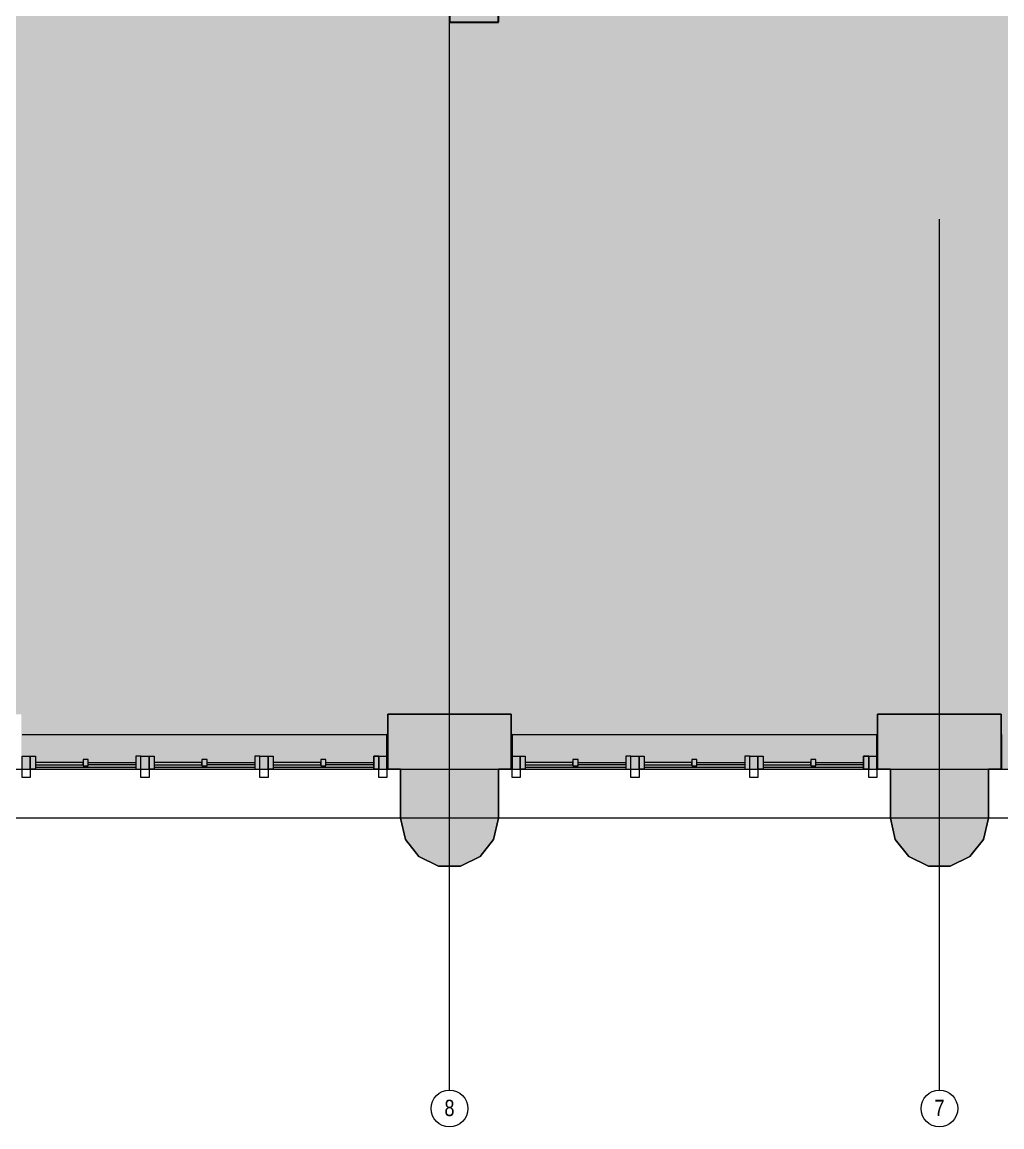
# Model space of a CAD drawing. Header units: inches. Extents: x -4451 to 2809, y -40 to 2719.
# Drawn here: x -1287 to -807, y 238 to 779 of the extents above; entities that cross this region are included whole.
import ezdxf

# ---------------------------------------------------------------- set-up
doc = ezdxf.new("R2010")
doc.units = ezdxf.units.IN
doc.header["$MEASUREMENT"] = 0
doc.linetypes.add('IMPORT-CENTER2', pattern=[1.6875, 1.125, -0.1875, 0.1875, -0.1875])
doc.linetypes.add('IMPORT-CENTER2 _2_', pattern=[1.125, 0.75, -0.125, 0.125, -0.125])
for name, color, linetype, lineweight in [('7th Floor_dwg', 8, 'Continuous', 9), ('A-Bldg-Patt', 7, 'Continuous', 9), ('A-DETL-GENF', 92, 'Continuous', 9), ('A-DETL-THIN', 151, 'Continuous', 9), ('A-Glaz-Bldg', 7, 'Continuous', 9), ('A-Grid', 7, 'IMPORT-CENTER2', 9), ('A-Grid-Iden', 7, 'Continuous', 9), ('A-Wall-Bldg', 7, 'Continuous', 9), ('A-WALL-PATT', 111, 'Continuous', 18), ('core model_dwg', 8, 'Continuous', 9), ('S-COLS', 52, 'Continuous', 18)]:
    doc.layers.add(name, color=color, linetype=linetype, lineweight=lineweight)
doc.styles.add('Arial', font='arial.ttf', dxfattribs={"width": 0.8, "height": 8})

# ---------------------------------------------------------------- blocks, each defined once
blk = doc.blocks.new('7th Floor_dwg-6970059-Level 07 DEMOLITION PLAN')
at = {"layer": 'A-Bldg-Patt'}
for points in [[(-1072.37, 365.5), (-1062.75, 370.13), (-1056.09, 378.48), (-1053.72, 388.9), (-1053.72, 412.9), (-1047.47, 412.9), (-1047.47, 439.9), (-1107.97, 439.9), (-1107.97, 412.9), (-1101.72, 412.9), (-1101.72, 388.9), (-1099.34, 378.48), (-1092.68, 370.13), (-1083.06, 365.5), (-1073.73, 365.5)], [(-832.37, 365.5), (-822.75, 370.13), (-816.09, 378.48), (-813.72, 388.9), (-813.72, 412.9), (-807.47, 412.9), (-807.47, 439.9), (-867.97, 439.9), (-867.97, 412.9), (-861.72, 412.9), (-861.72, 388.9), (-859.34, 378.48), (-852.68, 370.13), (-843.06, 365.5)]]:
    blk.add_hatch(color=256, dxfattribs=at).paths.add_polyline_path(points, flags=0)
at = {"layer": 'A-Glaz-Bldg'}
for p, q in [((-1287.09, 429.9), (-1108.34, 429.9)), ((-1047.09, 429.9), (-868.34, 429.9)), ((-1287.09, 412.9), (-1108.34, 412.9)), ((-1280.59, 413.91), (-1231.34, 413.91)), ((-1222.34, 413.91), (-1173.09, 413.91)), ((-1164.09, 413.91), (-1114.84, 413.91)), ((-1047.09, 412.9), (-868.34, 412.9)), ((-1040.59, 413.91), (-991.34, 413.91)), ((-982.34, 413.91), (-933.09, 413.91)), ((-924.09, 413.91), (-874.84, 413.91))]:
    blk.add_line(p, q, dxfattribs=at)
at = {"layer": 'A-Glaz-Bldg', "flags": 128}
for points in [[(-1287.09, 419.4), (-1283.09, 419.4), (-1283.09, 408.9), (-1287.09, 408.9)], [(-1283.09, 419.4), (-1280.59, 419.4), (-1280.59, 412.9), (-1283.09, 412.9)], [(-1254.72, 414.65), (-1254.72, 417.65), (-1257.22, 417.65), (-1257.22, 414.65), (-1254.72, 414.65), (-1254.72, 417.65), (-1257.22, 417.65), (-1257.22, 414.65)], [(-1231.34, 419.4), (-1231.34, 412.9), (-1228.84, 412.9), (-1228.84, 419.4), (-1224.84, 419.4), (-1224.84, 408.9), (-1228.84, 408.9), (-1228.84, 419.4)], [(-1224.84, 419.4), (-1222.34, 419.4), (-1222.34, 412.9), (-1224.84, 412.9)], [(-1196.47, 414.65), (-1196.47, 417.65), (-1198.97, 417.65), (-1198.97, 414.65), (-1196.47, 414.65), (-1196.47, 417.65), (-1198.97, 417.65), (-1198.97, 414.65)], [(-1173.09, 419.4), (-1173.09, 412.9), (-1170.59, 412.9), (-1170.59, 419.4), (-1166.59, 419.4), (-1166.59, 408.9), (-1170.59, 408.9), (-1170.59, 419.4)], [(-1166.59, 419.4), (-1164.09, 419.4), (-1164.09, 412.9), (-1166.59, 412.9)], [(-1138.22, 414.65), (-1138.22, 417.65), (-1140.72, 417.65), (-1140.72, 414.65), (-1138.22, 414.65), (-1138.22, 417.65), (-1140.72, 417.65), (-1140.72, 414.65)], [(-1114.84, 419.4), (-1114.84, 412.9), (-1112.34, 412.9), (-1112.34, 419.4), (-1108.34, 419.4), (-1108.34, 408.9), (-1112.34, 408.9), (-1112.34, 419.4), (-1114.84, 419.4), (-1112.34, 419.4), (-1112.34, 412.9), (-1114.84, 412.9)], [(-1047.09, 419.4), (-1043.09, 419.4), (-1043.09, 408.9), (-1047.09, 408.9)], [(-1043.09, 419.4), (-1040.59, 419.4), (-1040.59, 412.9), (-1043.09, 412.9)], [(-1014.72, 414.65), (-1014.72, 417.65), (-1017.22, 417.65), (-1017.22, 414.65), (-1014.72, 414.65), (-1014.72, 417.65), (-1017.22, 417.65), (-1017.22, 414.65)], [(-991.34, 419.4), (-991.34, 412.9), (-988.84, 412.9), (-988.84, 419.4), (-984.84, 419.4), (-984.84, 408.9), (-988.84, 408.9), (-988.84, 419.4)], [(-984.84, 419.4), (-982.34, 419.4), (-982.34, 412.9), (-984.84, 412.9)], [(-956.47, 414.65), (-956.47, 417.65), (-958.97, 417.65), (-958.97, 414.65), (-956.47, 414.65), (-956.47, 417.65), (-958.97, 417.65), (-958.97, 414.65)], [(-933.09, 419.4), (-933.09, 412.9), (-930.59, 412.9), (-930.59, 419.4), (-926.59, 419.4), (-926.59, 408.9), (-930.59, 408.9), (-930.59, 419.4)], [(-926.59, 419.4), (-924.09, 419.4), (-924.09, 412.9), (-926.59, 412.9)], [(-898.22, 414.65), (-898.22, 417.65), (-900.72, 417.65), (-900.72, 414.65), (-898.22, 414.65), (-898.22, 417.65), (-900.72, 417.65), (-900.72, 414.65)], [(-874.84, 419.4), (-874.84, 412.9), (-872.34, 412.9), (-872.34, 419.4), (-868.34, 419.4), (-868.34, 408.9), (-872.34, 408.9), (-872.34, 419.4), (-874.84, 419.4), (-872.34, 419.4), (-872.34, 412.9), (-874.84, 412.9)], [(-1280.59, 415.15), (-1257.22, 415.15), (-1257.22, 416.15), (-1280.59, 416.15)], [(-1231.34, 415.15), (-1254.72, 415.15), (-1254.72, 416.15), (-1231.34, 416.15)], [(-1222.34, 415.15), (-1198.97, 415.15), (-1198.97, 416.15), (-1222.34, 416.15)], [(-1173.09, 415.15), (-1196.47, 415.15), (-1196.47, 416.15), (-1173.09, 416.15)], [(-1164.09, 415.15), (-1140.72, 415.15), (-1140.72, 416.15), (-1164.09, 416.15)], [(-1114.84, 415.15), (-1138.22, 415.15), (-1138.22, 416.15), (-1114.84, 416.15)], [(-1040.59, 415.15), (-1017.22, 415.15), (-1017.22, 416.15), (-1040.59, 416.15)], [(-991.34, 415.15), (-1014.72, 415.15), (-1014.72, 416.15), (-991.34, 416.15)], [(-982.34, 415.15), (-958.97, 415.15), (-958.97, 416.15), (-982.34, 416.15)], [(-933.09, 415.15), (-956.47, 415.15), (-956.47, 416.15), (-933.09, 416.15)], [(-924.09, 415.15), (-900.72, 415.15), (-900.72, 416.15), (-924.09, 416.15)], [(-874.84, 415.15), (-898.22, 415.15), (-898.22, 416.15), (-874.84, 416.15)]]:
    blk.add_lwpolyline(points, close=True, dxfattribs=at)
at = {"layer": 'A-Grid'}
for p, q in [((-1077.72, 439.9), (-1077.72, 778.9)), ((-837.72, 439.9), (-837.72, 682.3)), ((-1077.72, 365.5), (-1077.72, 439.9)), ((-837.72, 365.5), (-837.72, 439.9)), ((-1101.72, 388.9), (-1293.72, 388.9)), ((-1053.72, 388.9), (-1101.72, 388.9)), ((-861.72, 388.9), (-1053.72, 388.9)), ((-813.72, 388.9), (-861.72, 388.9)), ((-621.72, 388.9), (-813.72, 388.9)), ((-1077.72, 255.74), (-1077.72, 365.5)), ((-837.72, 255.74), (-837.72, 365.5))]:
    blk.add_line(p, q, dxfattribs=at)
at = {"layer": 'A-Grid-Iden'}
for centre in [(-1077.72, 246.74), (-837.72, 246.74)]:
    blk.add_circle(centre, 9, dxfattribs=at)
at = {"layer": 'A-Wall-Bldg'}
for p, q in [((-1047.47, 439.9), (-1107.97, 439.9)), ((-1107.97, 439.9), (-1107.97, 412.9)), ((-1107.97, 412.9), (-1107.97, 439.9)), ((-1107.97, 439.9), (-1047.47, 439.9)), ((-1047.47, 412.9), (-1047.47, 439.9)), ((-807.47, 439.9), (-867.97, 439.9)), ((-867.97, 439.9), (-867.97, 412.9)), ((-867.97, 412.9), (-867.97, 439.9)), ((-867.97, 439.9), (-807.47, 439.9)), ((-807.47, 412.9), (-807.47, 439.9)), ((-1107.97, 429.9), (-1108.34, 429.9)), ((-1107.97, 412.9), (-1107.97, 429.9)), ((-1047.47, 429.9), (-1047.47, 412.9)), ((-867.97, 429.9), (-868.34, 429.9)), ((-867.97, 412.9), (-867.97, 429.9)), ((-807.47, 429.9), (-807.47, 412.9)), ((-1107.97, 412.9), (-1101.72, 412.9)), ((-1101.72, 412.9), (-1107.97, 412.9)), ((-1101.72, 412.9), (-1101.72, 388.9)), ((-1101.72, 388.9), (-1101.72, 412.9)), ((-1053.72, 388.9), (-1053.72, 412.9)), ((-1053.72, 412.9), (-1047.47, 412.9)), ((-1047.47, 412.9), (-1053.72, 412.9)), ((-1053.72, 412.9), (-1053.72, 388.9)), ((-1047.47, 412.9), (-1047.09, 412.9)), ((-867.97, 412.9), (-861.72, 412.9)), ((-861.72, 412.9), (-867.97, 412.9)), ((-861.72, 412.9), (-861.72, 388.9)), ((-861.72, 388.9), (-861.72, 412.9)), ((-813.72, 388.9), (-813.72, 412.9)), ((-813.72, 412.9), (-807.47, 412.9)), ((-807.47, 412.9), (-813.72, 412.9)), ((-813.72, 412.9), (-813.72, 388.9)), ((-807.47, 412.9), (-807.09, 412.9)), ((-1101.72, 388.9), (-1099.34, 378.48)), ((-1056.09, 378.48), (-1053.72, 388.9)), ((-1053.72, 388.9), (-1056.09, 378.48)), ((-861.72, 388.9), (-859.34, 378.48)), ((-816.09, 378.48), (-813.72, 388.9)), ((-813.72, 388.9), (-816.09, 378.48)), ((-1092.68, 370.13), (-1099.34, 378.48)), ((-1099.34, 378.48), (-1092.68, 370.13)), ((-1062.75, 370.13), (-1056.09, 378.48)), ((-852.68, 370.13), (-859.34, 378.48)), ((-859.34, 378.48), (-852.68, 370.13)), ((-822.75, 370.13), (-816.09, 378.48)), ((-1083.06, 365.5), (-1092.68, 370.13)), ((-1092.68, 370.13), (-1083.06, 365.5)), ((-1062.75, 370.13), (-1072.37, 365.5)), ((-1072.37, 365.5), (-1062.75, 370.13)), ((-843.06, 365.5), (-852.68, 370.13)), ((-852.68, 370.13), (-843.06, 365.5)), ((-822.75, 370.13), (-832.37, 365.5)), ((-832.37, 365.5), (-822.75, 370.13)), ((-1072.37, 365.5), (-1083.06, 365.5)), ((-1083.06, 365.5), (-1072.37, 365.5)), ((-832.37, 365.5), (-843.06, 365.5)), ((-843.06, 365.5), (-832.37, 365.5))]:
    blk.add_line(p, q, dxfattribs=at)
at = {"layer": 'A-Wall-Bldg', "flags": 128}
for points in [[(-1107.97, 439.9), (-1047.47, 439.9), (-1047.47, 412.9), (-1053.72, 412.9), (-1053.72, 388.9), (-1056.09, 378.48), (-1062.75, 370.13), (-1072.37, 365.5), (-1083.06, 365.5), (-1092.68, 370.13), (-1099.34, 378.48), (-1101.72, 388.9), (-1101.72, 412.9), (-1107.97, 412.9)], [(-867.97, 439.9), (-807.47, 439.9), (-807.47, 412.9), (-813.72, 412.9), (-813.72, 388.9), (-816.09, 378.48), (-822.75, 370.13), (-832.37, 365.5), (-843.06, 365.5), (-852.68, 370.13), (-859.34, 378.48), (-861.72, 388.9), (-861.72, 412.9), (-867.97, 412.9)]]:
    blk.add_lwpolyline(points, close=True, dxfattribs=at)
for points in [[(-1047.47, 439.9), (-1107.97, 439.9), (-1107.97, 412.9), (-1101.72, 412.9), (-1101.72, 388.9)], [(-1056.09, 378.48), (-1053.72, 388.9), (-1053.72, 412.9), (-1047.47, 412.9), (-1047.47, 439.9), (-1047.47, 412.9)], [(-807.47, 439.9), (-867.97, 439.9), (-867.97, 412.9), (-861.72, 412.9), (-861.72, 388.9)], [(-816.09, 378.48), (-813.72, 388.9), (-813.72, 412.9), (-807.47, 412.9), (-807.47, 439.9), (-807.47, 412.9)], [(-1108.34, 429.9), (-1108.34, 412.9), (-1107.97, 412.9)], [(-1047.09, 412.9), (-1047.09, 429.9), (-1047.47, 429.9)], [(-868.34, 429.9), (-868.34, 412.9), (-867.97, 412.9)], [(-807.09, 412.9), (-807.09, 429.9), (-807.47, 429.9)], [(-1099.34, 378.48), (-1101.72, 388.9), (-1099.34, 378.48), (-1092.68, 370.13), (-1083.06, 365.5), (-1072.37, 365.5), (-1062.75, 370.13), (-1056.09, 378.48), (-1062.75, 370.13)], [(-859.34, 378.48), (-861.72, 388.9), (-859.34, 378.48), (-852.68, 370.13), (-843.06, 365.5), (-832.37, 365.5), (-822.75, 370.13), (-816.09, 378.48), (-822.75, 370.13)]]:
    blk.add_lwpolyline(points, dxfattribs=at)
at = {"layer": 'A-WALL-PATT', "color": 7, "lineweight": 9}
for p, q in [((-1108.34, 429.9), (-1108.34, 412.9)), ((-1107.97, 429.9), (-1107.97, 412.9)), ((-1047.47, 429.9), (-1047.47, 412.9)), ((-1047.09, 429.9), (-1047.09, 412.9)), ((-868.34, 429.9), (-868.34, 412.9)), ((-867.97, 429.9), (-867.97, 412.9)), ((-807.47, 429.9), (-807.47, 412.9))]:
    blk.add_line(p, q, dxfattribs=at)
at = {"layer": 'A-Grid-Iden', "char_height": 8, "width": 5.8763, "attachment_point": 2, "line_spacing_factor": 0.941778, "style": 'Arial'}
for s, insert in [('8', (-1077.72, 251.03)), ('7', (-837.72, 251.03))]:
    blk.add_mtext(s, dxfattribs=dict(at, insert=insert))
blk = doc.blocks.new('Concrete-Rectangular-Column - 24 x 24-6974123-Level 07 DEMOLITION PLAN')
at = {"layer": 'S-COLS', "lineweight": 9}
blk.add_hatch(color=7, dxfattribs=at).paths.add_polyline_path([(-12, -12), (12, -12), (12, 12), (-12, 12)], flags=0)
at = {"layer": 'S-COLS', "color": 8, "lineweight": 30}
for p, q in [((12, 12), (-12, 12)), ((-12, 12), (-12, -12)), ((12, -12), (12, 12)), ((-12, -12), (12, -12))]:
    blk.add_line(p, q, dxfattribs=at)
blk = doc.blocks.new('core model_dwg_1300 Eye - 5th Floor-6996771-Level 07 DEMOLITION PLAN')
at = {"layer": 'A-Glaz-Bldg'}
for p, q in [((-1287.09, 429.9), (-1108.34, 429.9)), ((-1047.09, 429.9), (-868.34, 429.9)), ((-1287.09, 412.9), (-1108.34, 412.9)), ((-1280.59, 413.91), (-1231.34, 413.91)), ((-1222.34, 413.91), (-1173.09, 413.91)), ((-1164.09, 413.91), (-1114.84, 413.91)), ((-1047.09, 412.9), (-868.34, 412.9)), ((-1040.59, 413.91), (-991.34, 413.91)), ((-982.34, 413.91), (-933.09, 413.91)), ((-924.09, 413.91), (-874.84, 413.91))]:
    blk.add_line(p, q, dxfattribs=at)
at = {"layer": 'A-Glaz-Bldg', "flags": 128}
for points in [[(-1287.09, 419.4), (-1283.09, 419.4), (-1283.09, 408.9), (-1287.09, 408.9)], [(-1283.09, 419.4), (-1280.59, 419.4), (-1280.59, 412.9), (-1283.09, 412.9)], [(-1254.72, 414.65), (-1254.72, 417.65), (-1257.22, 417.65), (-1257.22, 414.65), (-1254.72, 414.65), (-1254.72, 417.65), (-1257.22, 417.65), (-1257.22, 414.65)], [(-1231.34, 419.4), (-1231.34, 412.9), (-1228.84, 412.9), (-1228.84, 419.4), (-1224.84, 419.4), (-1224.84, 408.9), (-1228.84, 408.9), (-1228.84, 419.4)], [(-1224.84, 419.4), (-1222.34, 419.4), (-1222.34, 412.9), (-1224.84, 412.9)], [(-1196.47, 414.65), (-1196.47, 417.65), (-1198.97, 417.65), (-1198.97, 414.65), (-1196.47, 414.65), (-1196.47, 417.65), (-1198.97, 417.65), (-1198.97, 414.65)], [(-1173.09, 419.4), (-1173.09, 412.9), (-1170.59, 412.9), (-1170.59, 419.4), (-1166.59, 419.4), (-1166.59, 408.9), (-1170.59, 408.9), (-1170.59, 419.4)], [(-1166.59, 419.4), (-1164.09, 419.4), (-1164.09, 412.9), (-1166.59, 412.9)], [(-1138.22, 414.65), (-1138.22, 417.65), (-1140.72, 417.65), (-1140.72, 414.65), (-1138.22, 414.65), (-1138.22, 417.65), (-1140.72, 417.65), (-1140.72, 414.65)], [(-1114.84, 419.4), (-1114.84, 412.9), (-1112.34, 412.9), (-1112.34, 419.4), (-1108.34, 419.4), (-1108.34, 408.9), (-1112.34, 408.9), (-1112.34, 419.4), (-1114.84, 419.4), (-1112.34, 419.4), (-1112.34, 412.9), (-1114.84, 412.9)], [(-1047.09, 419.4), (-1043.09, 419.4), (-1043.09, 408.9), (-1047.09, 408.9)], [(-1043.09, 419.4), (-1040.59, 419.4), (-1040.59, 412.9), (-1043.09, 412.9)], [(-1014.72, 414.65), (-1014.72, 417.65), (-1017.22, 417.65), (-1017.22, 414.65), (-1014.72, 414.65), (-1014.72, 417.65), (-1017.22, 417.65), (-1017.22, 414.65)], [(-991.34, 419.4), (-991.34, 412.9), (-988.84, 412.9), (-988.84, 419.4), (-984.84, 419.4), (-984.84, 408.9), (-988.84, 408.9), (-988.84, 419.4)], [(-984.84, 419.4), (-982.34, 419.4), (-982.34, 412.9), (-984.84, 412.9)], [(-956.47, 414.65), (-956.47, 417.65), (-958.97, 417.65), (-958.97, 414.65), (-956.47, 414.65), (-956.47, 417.65), (-958.97, 417.65), (-958.97, 414.65)], [(-933.09, 419.4), (-933.09, 412.9), (-930.59, 412.9), (-930.59, 419.4), (-926.59, 419.4), (-926.59, 408.9), (-930.59, 408.9), (-930.59, 419.4)], [(-926.59, 419.4), (-924.09, 419.4), (-924.09, 412.9), (-926.59, 412.9)], [(-898.22, 414.65), (-898.22, 417.65), (-900.72, 417.65), (-900.72, 414.65), (-898.22, 414.65), (-898.22, 417.65), (-900.72, 417.65), (-900.72, 414.65)], [(-874.84, 419.4), (-874.84, 412.9), (-872.34, 412.9), (-872.34, 419.4), (-868.34, 419.4), (-868.34, 408.9), (-872.34, 408.9), (-872.34, 419.4), (-874.84, 419.4), (-872.34, 419.4), (-872.34, 412.9), (-874.84, 412.9)], [(-1280.59, 415.15), (-1257.22, 415.15), (-1257.22, 416.15), (-1280.59, 416.15)], [(-1231.34, 415.15), (-1254.72, 415.15), (-1254.72, 416.15), (-1231.34, 416.15)], [(-1222.34, 415.15), (-1198.97, 415.15), (-1198.97, 416.15), (-1222.34, 416.15)], [(-1173.09, 415.15), (-1196.47, 415.15), (-1196.47, 416.15), (-1173.09, 416.15)], [(-1164.09, 415.15), (-1140.72, 415.15), (-1140.72, 416.15), (-1164.09, 416.15)], [(-1114.84, 415.15), (-1138.22, 415.15), (-1138.22, 416.15), (-1114.84, 416.15)], [(-1040.59, 415.15), (-1017.22, 415.15), (-1017.22, 416.15), (-1040.59, 416.15)], [(-991.34, 415.15), (-1014.72, 415.15), (-1014.72, 416.15), (-991.34, 416.15)], [(-982.34, 415.15), (-958.97, 415.15), (-958.97, 416.15), (-982.34, 416.15)], [(-933.09, 415.15), (-956.47, 415.15), (-956.47, 416.15), (-933.09, 416.15)], [(-924.09, 415.15), (-900.72, 415.15), (-900.72, 416.15), (-924.09, 416.15)], [(-874.84, 415.15), (-898.22, 415.15), (-898.22, 416.15), (-874.84, 416.15)]]:
    blk.add_lwpolyline(points, close=True, dxfattribs=at)
at = {"layer": 'A-Grid', "linetype": 'IMPORT-CENTER2 _2_'}
for p, q in [((-1077.72, 255.74), (-1077.72, 778.9)), ((-837.72, 255.74), (-837.72, 682.3)), ((-10.97, 388.9), (-3725.57, 388.9))]:
    blk.add_line(p, q, dxfattribs=at)
at = {"layer": 'A-Grid-Iden'}
for centre in [(-1077.72, 246.74), (-837.72, 246.74)]:
    blk.add_circle(centre, 9, dxfattribs=at)
at = {"layer": 'A-Wall-Bldg'}
for p, q in [((-1107.97, 412.9), (-1107.97, 439.9)), ((-867.97, 439.9), (-807.47, 439.9)), ((-867.97, 412.9), (-867.97, 439.9)), ((-1107.97, 412.9), (-1101.72, 412.9)), ((-1101.72, 388.9), (-1101.72, 412.9)), ((-1053.72, 388.9), (-1053.72, 412.9)), ((-1053.72, 412.9), (-1053.72, 388.9)), ((-1053.72, 412.9), (-1047.47, 412.9)), ((-1047.47, 412.9), (-1053.72, 412.9)), ((-867.97, 412.9), (-861.72, 412.9)), ((-861.72, 388.9), (-861.72, 412.9)), ((-813.72, 412.9), (-813.72, 388.9)), ((-1099.34, 378.48), (-1101.72, 388.9)), ((-1056.09, 378.48), (-1053.72, 388.9)), ((-861.72, 388.9), (-859.34, 378.48)), ((-813.72, 388.9), (-816.09, 378.48)), ((-1092.68, 370.13), (-1099.34, 378.48)), ((-1062.75, 370.13), (-1056.09, 378.48)), ((-1092.68, 370.13), (-1083.06, 365.5)), ((-1083.06, 365.5), (-1092.68, 370.13)), ((-1072.37, 365.5), (-1062.75, 370.13)), ((-1062.75, 370.13), (-1072.37, 365.5)), ((-1072.37, 365.5), (-1083.06, 365.5)), ((-1083.06, 365.5), (-1072.37, 365.5))]:
    blk.add_line(p, q, dxfattribs=at)
at = {"layer": 'A-Wall-Bldg', "flags": 128}
for points in [[(-1101.72, 412.9), (-1107.97, 412.9), (-1107.97, 439.9)], [(-1047.47, 412.9), (-1047.47, 439.9), (-1107.97, 439.9)], [(-1107.97, 439.9), (-1047.47, 439.9), (-1047.47, 412.9)], [(-861.72, 412.9), (-867.97, 412.9), (-867.97, 439.9)], [(-861.72, 412.9), (-861.72, 388.9), (-859.34, 378.48), (-852.68, 370.13), (-843.06, 365.5), (-832.37, 365.5), (-822.75, 370.13), (-816.09, 378.48), (-813.72, 388.9), (-813.72, 412.9), (-807.47, 412.9), (-807.47, 439.9), (-867.97, 439.9)], [(-813.72, 412.9), (-807.47, 412.9), (-807.47, 439.9)], [(-1092.68, 370.13), (-1099.34, 378.48), (-1101.72, 388.9), (-1101.72, 412.9)], [(-1062.75, 370.13), (-1056.09, 378.48), (-1053.72, 388.9)], [(-859.34, 378.48), (-852.68, 370.13), (-843.06, 365.5), (-832.37, 365.5), (-822.75, 370.13), (-816.09, 378.48)]]:
    blk.add_lwpolyline(points, dxfattribs=at)
for points in [[(-1108.34, 429.9), (-1108.34, 412.9), (-1107.97, 412.9), (-1107.97, 429.9)], [(-1047.09, 412.9), (-1047.09, 429.9), (-1047.47, 429.9), (-1047.47, 412.9)], [(-868.34, 429.9), (-868.34, 412.9), (-867.97, 412.9), (-867.97, 429.9)], [(-807.09, 412.9), (-807.09, 429.9), (-807.47, 429.9), (-807.47, 412.9)]]:
    blk.add_lwpolyline(points, close=True, dxfattribs=at)
at = {"layer": 'A-WALL-PATT', "color": 7, "lineweight": 9}
for p, q in [((-1108.34, 412.9), (-1108.34, 429.9)), ((-1107.97, 429.9), (-1107.97, 412.9)), ((-1047.47, 412.9), (-1047.47, 429.9)), ((-1047.09, 429.9), (-1047.09, 412.9)), ((-868.34, 412.9), (-868.34, 429.9)), ((-867.97, 429.9), (-867.97, 412.9)), ((-807.47, 412.9), (-807.47, 429.9))]:
    blk.add_line(p, q, dxfattribs=at)
at = {"layer": 'A-Grid-Iden', "char_height": 8, "width": 5.8763, "attachment_point": 2, "line_spacing_factor": 0.941778, "style": 'Arial'}
for s, insert in [('8', (-1077.72, 251.03)), ('7', (-837.72, 251.03))]:
    blk.add_mtext(s, dxfattribs=dict(at, insert=insert))
blk = doc.blocks.new('core model_dwg-6996768-Level 07 DEMOLITION PLAN')
blk.add_blockref('core model_dwg_1300 Eye - 5th Floor-6996771-Level 07 DEMOLITION PLAN', (0, 0))

msp = doc.modelspace()

# ---------------------------------------------------------------- hatches: boundary and pattern name
at = {"layer": 'A-DETL-GENF'}
h = msp.add_hatch(color=9, dxfattribs=at)
h.paths.add_polyline_path([(-46.99, 364.9), (17.53, 364.9), (17.53, 682.08), (1.53, 682.08), (1.53, 699.9), (-11.09, 699.9), (-11.09, 723.9), (1.53, 723.9), (1.53, 741.71), (17.53, 741.71), (17.53, 1043.71), (-295.09, 1043.71), (-295.09, 1026.58), (-295.24, 1026.23), (-295.59, 1026.08), (-336.59, 1026.08), (-336.59, 1010.58), (-367.41, 1010.58), (-367.41, 1041.58), (-352.09, 1041.58), (-352.09, 1083.08), (-334.47, 1083.08), (-334.47, 1325.08), (-350.47, 1325.08), (-350.47, 1342.9), (-363.09, 1342.9), (-363.09, 1366.9), (-350.47, 1366.9), (-350.47, 1384.71), (-334.47, 1384.71), (-334.47, 1685.08), (-350.47, 1685.08), (-350.47, 1702.9), (-363.09, 1702.9), (-363.09, 1726.9), (-350.47, 1726.9), (-350.47, 1744.71), (-334.47, 1744.71), (-334.47, 2045.08), (-350.47, 2045.08), (-350.47, 2067.08), (-364.09, 2067.08), (-364.09, 2080.71), (-387.53, 2080.71), (-387.53, 2096.71), (-687.9, 2096.71), (-687.9, 1934.23), (-653.72, 1934.23), (-653.72, 1008.9), (-717.72, 1008.9), (-717.72, 1012.9), (-657.72, 1012.9), (-657.72, 1930.23), (-691.9, 1930.23), (-691.9, 2080.71), (-705.72, 2080.71), (-705.72, 2068.08), (-729.72, 2068.08), (-729.72, 2080.71), (-747.53, 2080.71), (-747.53, 2096.71), (-1047.9, 2096.71), (-1047.9, 2080.71), (-1065.72, 2080.71), (-1065.72, 2068.08), (-1089.72, 2068.08), (-1089.72, 2080.71), (-1107.53, 2080.71), (-1107.53, 2096.71), (-1414.47, 2096.71), (-1414.47, 2080.71), (-1437.9, 2080.71), (-1437.9, 2061.08), (-1467.53, 2061.08), (-1467.53, 1854.9), (-2127.9, 1854.9), (-2127.9, 2061.08), (-2157.53, 2061.08), (-2157.53, 2080.71), (-2180.97, 2080.71), (-2180.97, 2096.71), (-2487.9, 2096.71), (-2487.9, 2080.71), (-2505.72, 2080.71), (-2505.72, 2068.08), (-2529.72, 2068.08), (-2529.72, 2080.71), (-2547.53, 2080.71), (-2547.53, 2096.71), (-2860.09, 2096.71), (-2860.09, 2260.21), (-3613.29, 2260.21), (-3613.29, 1886.27), (-3565.29, 1886.27), (-3565.29, 1702.15), (-3538.29, 1702.15), (-3538.29, 1641.65), (-3565.29, 1641.65), (-3565.29, 1462.15), (-3538.29, 1462.15), (-3538.29, 1401.65), (-3565.29, 1401.65), (-3565.29, 1222.15), (-3538.29, 1222.15), (-3538.29, 1161.65), (-3565.29, 1161.65), (-3565.29, 982.15), (-3538.29, 982.15), (-3538.29, 921.65), (-3565.29, 921.65), (-3565.29, 737.52), (-3613.29, 737.52), (-3613.29, 364.9), (-3212.09, 364.9), (-3212.09, 412.9), (-3027.97, 412.9), (-3027.97, 439.9), (-2967.47, 439.9), (-2967.47, 412.9), (-2787.97, 412.9), (-2787.97, 439.9), (-2727.47, 439.9), (-2727.47, 412.9), (-2547.97, 412.9), (-2547.97, 439.9), (-2487.47, 439.9), (-2487.47, 412.9), (-2307.97, 412.9), (-2307.97, 439.9), (-2247.47, 439.9), (-2247.47, 412.9), (-2067.97, 412.9), (-2067.97, 439.9), (-2007.47, 439.9), (-2007.47, 412.9), (-1827.97, 412.9), (-1827.97, 439.9), (-1767.47, 439.9), (-1767.47, 412.9), (-1587.97, 412.9), (-1587.97, 439.9), (-1527.47, 439.9), (-1527.47, 412.9), (-1347.97, 412.9), (-1347.97, 439.9), (-1287.47, 439.9), (-1287.47, 412.9), (-1107.97, 412.9), (-1107.97, 439.9), (-1047.47, 439.9), (-1047.47, 412.9), (-867.97, 412.9), (-867.97, 439.9), (-807.47, 439.9), (-807.47, 412.9), (-627.97, 412.9), (-627.97, 439.9), (-567.47, 439.9), (-567.47, 412.9), (-383.34, 412.9), (-383.34, 364.9), (-48.49, 364.9)], flags=0)
h.paths.add_polyline_path([(-3584.77, 369.4), (-3608.77, 369.4), (-3608.77, 393.4), (-3584.77, 393.4), (-3584.77, 378.52)], flags=0)
h.paths.add_polyline_path([(-10.97, 376.27), (-10.97, 400.27), (13.03, 400.27), (13.03, 376.27)], flags=0)
h.paths.add_polyline_path([(-345.72, 378.52), (-369.72, 378.52), (-369.72, 429.9), (-345.72, 429.9), (-345.72, 408.39)], flags=0)
h.paths.add_polyline_path([(-3249.72, 378.52), (-3249.72, 429.9), (-3225.72, 429.9), (-3225.72, 378.52)], flags=0)
h.paths.add_polyline_path([(-3599.66, 699.9), (-3599.66, 723.9), (-3548.29, 723.9), (-3548.29, 699.9), (-3570.14, 699.9)], flags=0)
h.paths.add_polyline_path([(-345.72, 778.9), (-369.72, 778.9), (-369.72, 802.9), (-345.72, 802.9)], flags=0)
h.paths.add_polyline_path([(-1799.72, 778.9), (-1809.72, 778.9), (-1809.72, 802.9), (-1785.72, 802.9), (-1785.72, 778.9), (-1795.72, 778.9)], flags=0)
h.paths.add_polyline_path([(-1569.72, 778.9), (-1569.72, 802.9), (-1545.72, 802.9), (-1545.72, 778.9)], flags=0)
h.paths.add_polyline_path([(-2517.72, 778.9), (-2541.72, 778.9), (-2541.72, 802.9), (-2517.72, 802.9)], flags=0)
h.paths.add_polyline_path([(-2877.72, 778.9), (-2877.72, 802.9), (-2853.72, 802.9), (-2853.72, 778.9)], flags=0)
h.paths.add_polyline_path([(-2049.72, 778.9), (-2049.72, 802.9), (-2025.72, 802.9), (-2025.72, 778.9)], flags=0)
h.paths.add_polyline_path([(-741.72, 778.9), (-741.72, 802.9), (-717.72, 802.9), (-717.72, 778.9)], flags=0)
h.paths.add_polyline_path([(-1321.72, 778.9), (-1321.72, 802.9), (-1297.72, 802.9), (-1297.72, 778.9)], flags=0)
h.paths.add_polyline_path([(-2297.72, 778.9), (-2297.72, 802.9), (-2273.72, 802.9), (-2273.72, 778.9)], flags=0)
h.paths.add_polyline_path([(-1053.72, 778.9), (-1077.72, 778.9), (-1077.72, 802.9), (-1053.72, 802.9)], flags=0)
h.paths.add_polyline_path([(-3211.97, 778.9), (-3211.97, 802.9), (-3187.97, 802.9), (-3187.97, 778.9)], flags=0)
h.paths.add_polyline_path([(-2541.72, 941.4), (-2877.72, 941.4), (-2877.72, 1015.27), (-2878.47, 1015.27), (-2878.47, 1016.77), (-2876.97, 1016.77), (-2876.97, 1017.27), (-2875.47, 1017.27), (-2875.47, 1016.77), (-2873.47, 1016.77), (-2873.47, 1015.27), (-2874.22, 1015.27), (-2874.22, 1012.9), (-2850.22, 1012.9), (-2850.22, 988.9), (-2874.22, 988.9), (-2874.22, 944.9), (-2748.22, 944.9), (-2748.22, 1072.9), (-2874.22, 1072.9), (-2874.22, 1054.52), (-2873.47, 1054.52), (-2873.47, 1053.02), (-2875.47, 1053.02), (-2875.47, 1052.52), (-2876.97, 1052.52), (-2876.97, 1053.02), (-2878.47, 1053.02), (-2878.47, 1054.52), (-2877.72, 1054.52), (-2877.72, 1080.9), (-2517.72, 1080.9), (-2517.72, 941.4), (-2529.72, 941.4)], flags=0)
h.paths.add_polyline_path([(-2541.72, 944.9), (-2529.72, 944.9), (-2529.72, 967.9), (-2532.47, 967.9), (-2532.47, 972.4), (-2735.97, 972.4), (-2735.97, 945.15), (-2736.22, 945.15), (-2736.22, 944.9), (-2735.97, 944.9)], flags=0)
h.paths.add_polyline_path([(-847.22, 945.15), (-859.47, 945.15), (-859.47, 981.15), (-847.22, 981.15), (-847.22, 955.77)], flags=0)
h.paths.add_polyline_path([(-1075.22, 967.9), (-1075.22, 1003.9), (-1062.97, 1003.9), (-1062.97, 967.9)], flags=0)
h.paths.add_polyline_path([(-2532.47, 975.9), (-2532.47, 1003.9), (-2529.72, 1003.9), (-2529.72, 1042.4), (-2532.47, 1042.4), (-2532.47, 1072.9), (-2735.97, 1072.9), (-2735.97, 1036.9), (-2736.22, 1036.9), (-2736.22, 981.15), (-2735.97, 981.15), (-2735.97, 975.9), (-2693.6, 975.9)], flags=0)
h.paths.add_polyline_path([(-745.22, 988.9), (-745.22, 1012.9), (-721.22, 1012.9), (-721.22, 988.9)], flags=0)
h.paths.add_polyline_path([(-1321.72, 1012.9), (-1321.72, 1018.9), (-1329.72, 1018.9), (-1329.72, 1038.9), (-1545.72, 1038.9), (-1545.72, 1018.9), (-1569.72, 1018.9), (-1569.72, 1038.9), (-1785.72, 1038.9), (-1785.72, 1018.9), (-1809.72, 1018.9), (-1809.72, 1042.9), (-1799.72, 1042.9), (-1799.72, 1402.9), (-1809.72, 1402.9), (-1809.72, 1426.9), (-1799.72, 1426.9), (-1799.72, 1790.9), (-1795.72, 1790.9), (-1795.72, 1426.9), (-1785.72, 1426.9), (-1785.72, 1402.9), (-1795.72, 1402.9), (-1795.72, 1042.9), (-1141.72, 1042.9), (-1141.72, 1119.4), (-1137.72, 1119.4), (-1137.72, 1038.9), (-1305.72, 1038.9), (-1305.72, 1036.9), (-1297.72, 1036.9), (-1297.72, 1012.9), (-1305.72, 1012.9)], flags=0)
h.paths.add_polyline_path([(-1.41, 1013.9), (-10.97, 1013.9), (-10.97, 1037.9), (13.03, 1037.9), (13.03, 1013.9), (1.53, 1013.9)], flags=0)
h.paths.add_polyline_path([(-2289.72, 1018.9), (-2289.72, 1042.9), (-2265.72, 1042.9), (-2265.72, 1018.9), (-2273.72, 1018.9)], flags=0)
h.paths.add_polyline_path([(-2049.72, 1018.9), (-2049.72, 1042.9), (-2025.72, 1042.9), (-2025.72, 1018.9)], flags=0)
h.paths.add_polyline_path([(-3187.97, 1018.9), (-3211.97, 1018.9), (-3211.97, 1042.9), (-3187.97, 1042.9)], flags=0)
h.paths.add_polyline_path([(-859.47, 1036.9), (-859.47, 1072.9), (-847.22, 1072.9), (-847.22, 1036.9)], flags=0)
h.paths.add_polyline_path([(-1075.22, 1042.4), (-1075.22, 1078.4), (-1062.97, 1078.4), (-1062.97, 1042.4)], flags=0)
h.paths.add_polyline_path([(-1141.72, 1182.4), (-1141.72, 1457.9), (-1137.72, 1457.9), (-1137.72, 1182.4)], flags=0)
h.paths.add_polyline_path([(-823.98, 1220.9), (-1077.72, 1220.9), (-1077.72, 1353.94), (-1078.47, 1353.94), (-1078.47, 1355.44), (-1076.97, 1355.44), (-1076.97, 1355.94), (-1075.47, 1355.94), (-1075.47, 1355.44), (-1068.97, 1355.44), (-1068.97, 1353.94), (-1069.72, 1353.94), (-1069.72, 1325.9), (-987.72, 1325.9), (-987.72, 1403.82), (-994.28, 1403.82), (-994.28, 1403.07), (-995.78, 1403.07), (-995.78, 1404.57), (-996.28, 1404.57), (-996.28, 1406.57), (-995.78, 1406.57), (-995.78, 1408.07), (-994.28, 1408.07), (-994.28, 1407.32), (-987.72, 1407.32), (-987.72, 1429.9), (-1051.22, 1429.9), (-1051.22, 1407.32), (-1045.65, 1407.32), (-1045.65, 1408.07), (-1044.15, 1408.07), (-1044.15, 1406.57), (-1043.65, 1406.57), (-1043.65, 1404.57), (-1044.15, 1404.57), (-1044.15, 1403.07), (-1045.65, 1403.07), (-1045.65, 1403.82), (-1069.72, 1403.82), (-1069.72, 1393.19), (-1068.97, 1393.19), (-1068.97, 1391.69), (-1075.47, 1391.69), (-1075.47, 1391.19), (-1076.97, 1391.19), (-1076.97, 1391.69), (-1078.47, 1391.69), (-1078.47, 1393.19), (-1077.72, 1393.19), (-1077.72, 1478.27), (-1078.47, 1478.27), (-1078.47, 1479.77), (-1071.97, 1479.77), (-1071.97, 1480.27), (-1070.47, 1480.27), (-1070.47, 1479.77), (-1068.97, 1479.77), (-1068.97, 1478.27), (-1069.72, 1478.27), (-1069.72, 1433.4), (-901.83, 1433.4), (-901.83, 1521.9), (-1069.72, 1521.9), (-1069.72, 1517.52), (-1068.97, 1517.52), (-1068.97, 1516.02), (-1070.47, 1516.02), (-1070.47, 1515.52), (-1071.97, 1515.52), (-1071.97, 1516.02), (-1078.47, 1516.02), (-1078.47, 1517.52), (-1077.72, 1517.52), (-1077.72, 1577.4), (-1078.08, 1577.4), (-1078.08, 1708.15), (-1077.72, 1708.15), (-1077.72, 1762.15), (-1069.72, 1762.15), (-1069.72, 1744.15), (-1062.97, 1744.15), (-1062.97, 1708.15), (-732.47, 1708.15), (-732.47, 1744.15), (-720.22, 1744.15), (-720.22, 1708.15), (-717.72, 1708.15), (-717.72, 1696.15), (-714.97, 1696.15), (-714.97, 1692.27), (-714.22, 1692.27), (-714.22, 1690.77), (-717.72, 1690.77), (-717.72, 1654.52), (-714.22, 1654.52), (-714.22, 1653.02), (-714.97, 1653.02), (-714.97, 1613.77), (-714.22, 1613.77), (-714.22, 1612.27), (-717.72, 1612.27), (-717.72, 1576.02), (-714.22, 1576.02), (-714.22, 1574.52), (-714.97, 1574.52), (-714.97, 1536.9), (-717.72, 1536.9), (-717.72, 1429.9), (-733.72, 1429.9), (-733.72, 1387.9), (-717.72, 1387.9), (-717.72, 1380.77), (-716.97, 1380.77), (-716.97, 1379.27), (-718.47, 1379.27), (-718.47, 1378.77), (-719.97, 1378.77), (-719.97, 1379.27), (-721.97, 1379.27), (-721.97, 1380.77), (-721.22, 1380.77), (-721.22, 1384.4), (-752.72, 1384.4), (-752.72, 1348.4), (-721.22, 1348.4), (-721.22, 1352.9), (-717.72, 1352.9), (-717.72, 1272.52), (-716.97, 1272.52), (-716.97, 1271.02), (-718.97, 1271.02), (-718.97, 1270.52), (-720.47, 1270.52), (-720.47, 1271.02), (-721.97, 1271.02), (-721.97, 1272.52), (-721.22, 1272.52), (-721.22, 1275.15), (-756.22, 1275.15), (-756.22, 1420.4), (-847.22, 1420.4), (-847.22, 1228.9), (-721.22, 1228.9), (-721.22, 1233.27), (-721.97, 1233.27), (-721.97, 1234.77), (-720.47, 1234.77), (-720.47, 1235.27), (-718.97, 1235.27), (-718.97, 1234.77), (-716.97, 1234.77), (-716.97, 1233.27), (-717.72, 1233.27), (-717.72, 1220.9), (-795.28, 1220.9)], flags=0)
h.paths.add_polyline_path([(-2525.72, 1220.9), (-2877.72, 1220.9), (-2877.72, 1234.27), (-2878.47, 1234.27), (-2878.47, 1235.77), (-2876.47, 1235.77), (-2876.47, 1236.27), (-2874.97, 1236.27), (-2874.97, 1235.77), (-2873.47, 1235.77), (-2873.47, 1234.27), (-2874.22, 1234.27), (-2874.22, 1228.9), (-2748.22, 1228.9), (-2748.22, 1419.9), (-2839.22, 1419.9), (-2839.22, 1275.15), (-2874.22, 1275.15), (-2874.22, 1273.52), (-2873.47, 1273.52), (-2873.47, 1272.02), (-2874.97, 1272.02), (-2874.97, 1271.52), (-2876.47, 1271.52), (-2876.47, 1272.02), (-2878.47, 1272.02), (-2878.47, 1273.52), (-2877.72, 1273.52), (-2877.72, 1352.77), (-2878.47, 1352.77), (-2878.47, 1354.27), (-2876.97, 1354.27), (-2876.97, 1354.77), (-2875.47, 1354.77), (-2875.47, 1354.27), (-2873.47, 1354.27), (-2873.47, 1352.77), (-2874.22, 1352.77), (-2874.22, 1348.4), (-2842.72, 1348.4), (-2842.72, 1384.4), (-2874.22, 1384.4), (-2874.22, 1380.02), (-2873.47, 1380.02), (-2873.47, 1378.52), (-2875.47, 1378.52), (-2875.47, 1378.02), (-2876.97, 1378.02), (-2876.97, 1378.52), (-2878.47, 1378.52), (-2878.47, 1380.02), (-2877.72, 1380.02), (-2877.72, 1387.9), (-2842.72, 1387.9), (-2842.72, 1405.9), (-2853.29, 1405.9), (-2853.29, 1423.9), (-2842.72, 1423.9), (-2842.72, 1429.9), (-2877.72, 1429.9), (-2877.72, 1573.27), (-2878.47, 1573.27), (-2878.47, 1574.77), (-2877.72, 1574.77), (-2877.72, 1611.02), (-2878.47, 1611.02), (-2878.47, 1612.52), (-2877.72, 1612.52), (-2877.72, 1652.52), (-2878.47, 1652.52), (-2878.47, 1654.02), (-2877.72, 1654.02), (-2877.72, 1690.27), (-2878.47, 1690.27), (-2878.47, 1691.77), (-2877.72, 1691.77), (-2877.72, 1788.15), (-2517.72, 1788.15), (-2517.72, 1517.52), (-2516.97, 1517.52), (-2516.97, 1516.02), (-2523.47, 1516.02), (-2523.47, 1515.52), (-2524.97, 1515.52), (-2524.97, 1516.02), (-2526.47, 1516.02), (-2526.47, 1517.52), (-2525.72, 1517.52), (-2525.72, 1521.9), (-2693.6, 1521.9), (-2693.6, 1433.4), (-2537.85, 1433.4), (-2537.85, 1473.9), (-2525.72, 1473.9), (-2525.72, 1478.27), (-2526.47, 1478.27), (-2526.47, 1479.77), (-2524.97, 1479.77), (-2524.97, 1480.27), (-2523.47, 1480.27), (-2523.47, 1479.77), (-2516.97, 1479.77), (-2516.97, 1478.27), (-2517.72, 1478.27), (-2517.72, 1394.19), (-2516.97, 1394.19), (-2516.97, 1392.69), (-2518.47, 1392.69), (-2518.47, 1392.19), (-2519.97, 1392.19), (-2519.97, 1392.69), (-2526.47, 1392.69), (-2526.47, 1394.19), (-2525.72, 1394.19), (-2525.72, 1403.82), (-2549.78, 1403.82), (-2549.78, 1403.07), (-2551.28, 1403.07), (-2551.28, 1404.57), (-2551.78, 1404.57), (-2551.78, 1406.57), (-2551.28, 1406.57), (-2551.28, 1408.07), (-2549.78, 1408.07), (-2549.78, 1407.32), (-2544.72, 1407.32), (-2544.72, 1429.4), (-2544.22, 1429.4), (-2544.22, 1429.9), (-2607.72, 1429.9), (-2607.72, 1407.32), (-2601.15, 1407.32), (-2601.15, 1408.07), (-2599.65, 1408.07), (-2599.65, 1406.57), (-2599.15, 1406.57), (-2599.15, 1404.57), (-2599.65, 1404.57), (-2599.65, 1403.07), (-2601.15, 1403.07), (-2601.15, 1403.82), (-2607.72, 1403.82), (-2607.72, 1325.9), (-2525.72, 1325.9), (-2525.72, 1354.94), (-2526.47, 1354.94), (-2526.47, 1356.44), (-2519.97, 1356.44), (-2519.97, 1356.94), (-2518.47, 1356.94), (-2518.47, 1356.44), (-2516.97, 1356.44), (-2516.97, 1354.94), (-2517.72, 1354.94), (-2517.72, 1220.9), (-2520.22, 1220.9)], flags=0)
h.paths.add_polyline_path([(-2735.97, 1228.9), (-2532.47, 1228.9), (-2532.47, 1259.4), (-2525.72, 1259.4), (-2525.72, 1317.9), (-2744.72, 1317.9), (-2744.72, 1259.4), (-2735.97, 1259.4)], flags=0)
h.paths.add_polyline_path([(-859.47, 1228.9), (-859.47, 1259.4), (-850.72, 1259.4), (-850.72, 1317.9), (-1069.72, 1317.9), (-1069.72, 1259.4), (-1062.97, 1259.4), (-1062.97, 1228.9), (-901.83, 1228.9)], flags=0)
h.paths.add_polyline_path([(-721.22, 1287.4), (-721.22, 1344.9), (-752.72, 1344.9), (-752.72, 1287.4)], flags=0)
h.paths.add_polyline_path([(-2874.22, 1287.4), (-2842.72, 1287.4), (-2842.72, 1344.9), (-2874.22, 1344.9), (-2874.22, 1336.19)], flags=0)
h.paths.add_polyline_path([(-2744.72, 1325.9), (-2611.22, 1325.9), (-2611.22, 1429.9), (-2711.12, 1429.9), (-2711.12, 1417.65), (-2744.72, 1417.65), (-2744.72, 1329.63)], flags=0)
h.paths.add_polyline_path([(-859.47, 1325.9), (-850.72, 1325.9), (-850.72, 1417.65), (-884.31, 1417.65), (-884.31, 1429.9), (-984.22, 1429.9), (-984.22, 1325.9), (-901.83, 1325.9)], flags=0)
h.paths.add_polyline_path([(-716.97, 1353.52), (-717.72, 1353.52), (-717.72, 1353.9), (-721.22, 1353.9), (-721.22, 1353.52), (-721.97, 1353.52), (-721.97, 1355.02), (-719.97, 1355.02), (-719.97, 1355.52), (-718.47, 1355.52), (-718.47, 1355.02), (-716.97, 1355.02), (-716.97, 1353.9)], flags=0)
h.paths.add_polyline_path([(-737.22, 1387.9), (-737.22, 1429.9), (-752.72, 1429.9), (-752.72, 1423.9), (-742.14, 1423.9), (-742.14, 1405.9), (-752.72, 1405.9), (-752.72, 1387.9), (-742.14, 1387.9)], flags=0)
h.paths.add_polyline_path([(-2133.53, 1402.9), (-2157.53, 1402.9), (-2157.53, 1426.9), (-2133.49, 1426.9), (-2133.49, 1402.9)], flags=0)
h.paths.add_polyline_path([(-1461.72, 1402.9), (-1461.72, 1426.9), (-1437.72, 1426.9), (-1437.72, 1402.9)], flags=0)
h.paths.add_polyline_path([(-3187.97, 1402.9), (-3211.97, 1402.9), (-3211.97, 1426.9), (-3187.97, 1426.9)], flags=0)
h.paths.add_polyline_path([(-2787.72, 1423.4), (-2748.22, 1423.4), (-2748.22, 1429.9), (-2839.22, 1429.9), (-2839.22, 1423.4), (-2788.72, 1423.4)], flags=0)
h.paths.add_polyline_path([(-762.22, 1423.9), (-756.22, 1423.9), (-756.22, 1429.9), (-847.22, 1429.9), (-847.22, 1423.9), (-807.22, 1423.9)], flags=0)
h.paths.add_polyline_path([(-2526.49, 1433.4), (-2525.72, 1433.4), (-2525.72, 1470.4), (-2534.35, 1470.4), (-2534.35, 1433.4), (-2532.47, 1433.4)], flags=0)
h.paths.add_polyline_path([(-1062.97, 1525.4), (-993.3, 1525.4), (-993.3, 1561.47), (-1069.72, 1561.47), (-1069.72, 1560.13), (-1062.97, 1560.13), (-1062.97, 1526.41)], flags=0)
h.paths.add_polyline_path([(-989.8, 1525.4), (-958.7, 1525.4), (-958.7, 1561.47), (-989.8, 1561.47), (-989.8, 1526.41)], flags=0)
h.paths.add_polyline_path([(-948.86, 1525.4), (-905.97, 1525.4), (-905.97, 1560.13), (-901.83, 1560.13), (-901.83, 1561.47), (-955.2, 1561.47), (-955.2, 1525.4)], flags=0)
h.paths.add_polyline_path([(-2532.47, 1525.4), (-2532.47, 1560.13), (-2525.72, 1560.13), (-2525.72, 1561.47), (-2602.12, 1561.47), (-2602.12, 1525.4), (-2572.24, 1525.4)], flags=0)
h.paths.add_polyline_path([(-2640.23, 1525.4), (-2640.23, 1561.47), (-2693.6, 1561.47), (-2693.6, 1560.13), (-2689.47, 1560.13), (-2689.47, 1525.4)], flags=0)
h.paths.add_polyline_path([(-2605.62, 1525.4), (-2605.62, 1561.47), (-2636.73, 1561.47), (-2636.73, 1525.4)], flags=0)
h.paths.add_polyline_path([(-2634.67, 1564.97), (-2525.72, 1564.97), (-2525.72, 1577.9), (-2693.6, 1577.9), (-2693.6, 1564.97), (-2636.73, 1564.97)], flags=0)
h.paths.add_polyline_path([(-1062.97, 1564.97), (-901.83, 1564.97), (-901.83, 1577.4), (-1069.72, 1577.4), (-1069.72, 1564.97), (-1063.23, 1564.97)], flags=0)
h.paths.add_polyline_path([(-2786.22, 1708.15), (-2532.47, 1708.15), (-2532.47, 1744.15), (-2525.72, 1744.15), (-2525.72, 1776.15), (-2874.22, 1776.15), (-2874.22, 1744.15), (-2862.97, 1744.15), (-2862.97, 1708.15), (-2794.22, 1708.15)], flags=0)
h.paths.add_polyline_path([(-3187.97, 1738.9), (-3211.97, 1738.9), (-3211.97, 1762.9), (-3187.97, 1762.9)], flags=0)
h.paths.add_polyline_path([(-2145.72, 1793.9), (-2157.53, 1793.9), (-2157.53, 1817.9), (-2133.53, 1817.9), (-2133.53, 1793.9)], flags=0)
h.paths.add_polyline_path([(-1449.72, 1793.9), (-1461.9, 1793.9), (-1461.9, 1817.9), (-1437.72, 1817.9), (-1437.72, 1793.9), (-1437.9, 1793.9)], flags=0)
h.paths.add_polyline_path([(-1795.72, 1793.9), (-1809.72, 1793.9), (-1809.72, 1817.9), (-1785.72, 1817.9), (-1785.72, 1793.9)], flags=0)
h.paths.add_polyline_path([(-3565.29, 1899.9), (-3599.66, 1899.9), (-3599.66, 1923.9), (-3548.29, 1923.9), (-3548.29, 1899.9)], flags=0)
h.paths.add_polyline_path([(-2874.22, 2067.08), (-2889.66, 2067.08), (-2889.66, 2091.08), (-2865.66, 2091.08), (-2865.66, 2067.08)], flags=0)
h.paths.add_polyline_path([(-3211.97, 2067.08), (-3211.97, 2091.08), (-3187.97, 2091.08), (-3187.97, 2067.08)], flags=0)
h.paths.add_polyline_path([(-3211.97, 2231.21), (-3211.97, 2255.21), (-3187.97, 2255.21), (-3187.97, 2231.21)], flags=0)
h.paths.add_polyline_path([(-3608.47, 2231.71), (-3608.47, 2255.71), (-3584.47, 2255.71), (-3584.47, 2231.71)], flags=0)
h.paths.add_polyline_path([(-2865.72, 2234.71), (-2889.72, 2234.71), (-2889.72, 2258.71), (-2865.72, 2258.71)], flags=0)

# ---------------------------------------------------------------- linework, layer by layer
at = {"layer": 'A-DETL-THIN'}
msp.add_line((-3212.09, 412.9), (-383.34, 412.9), dxfattribs=at)

# ---------------------------------------------------------------- block references
at = {"layer": '7th Floor_dwg', "color": 7}
msp.add_blockref('7th Floor_dwg-6970059-Level 07 DEMOLITION PLAN', (0, 0), dxfattribs=at)
at = {"layer": 'core model_dwg', "color": 7}
msp.add_blockref('core model_dwg-6996768-Level 07 DEMOLITION PLAN', (0, 0), dxfattribs=at)
at = {"layer": 'S-COLS', "lineweight": 9}
msp.add_blockref('Concrete-Rectangular-Column - 24 x 24-6974123-Level 07 DEMOLITION PLAN', (-1065.72, 790.9), dxfattribs=at)

doc.saveas('drawing.dxf')
